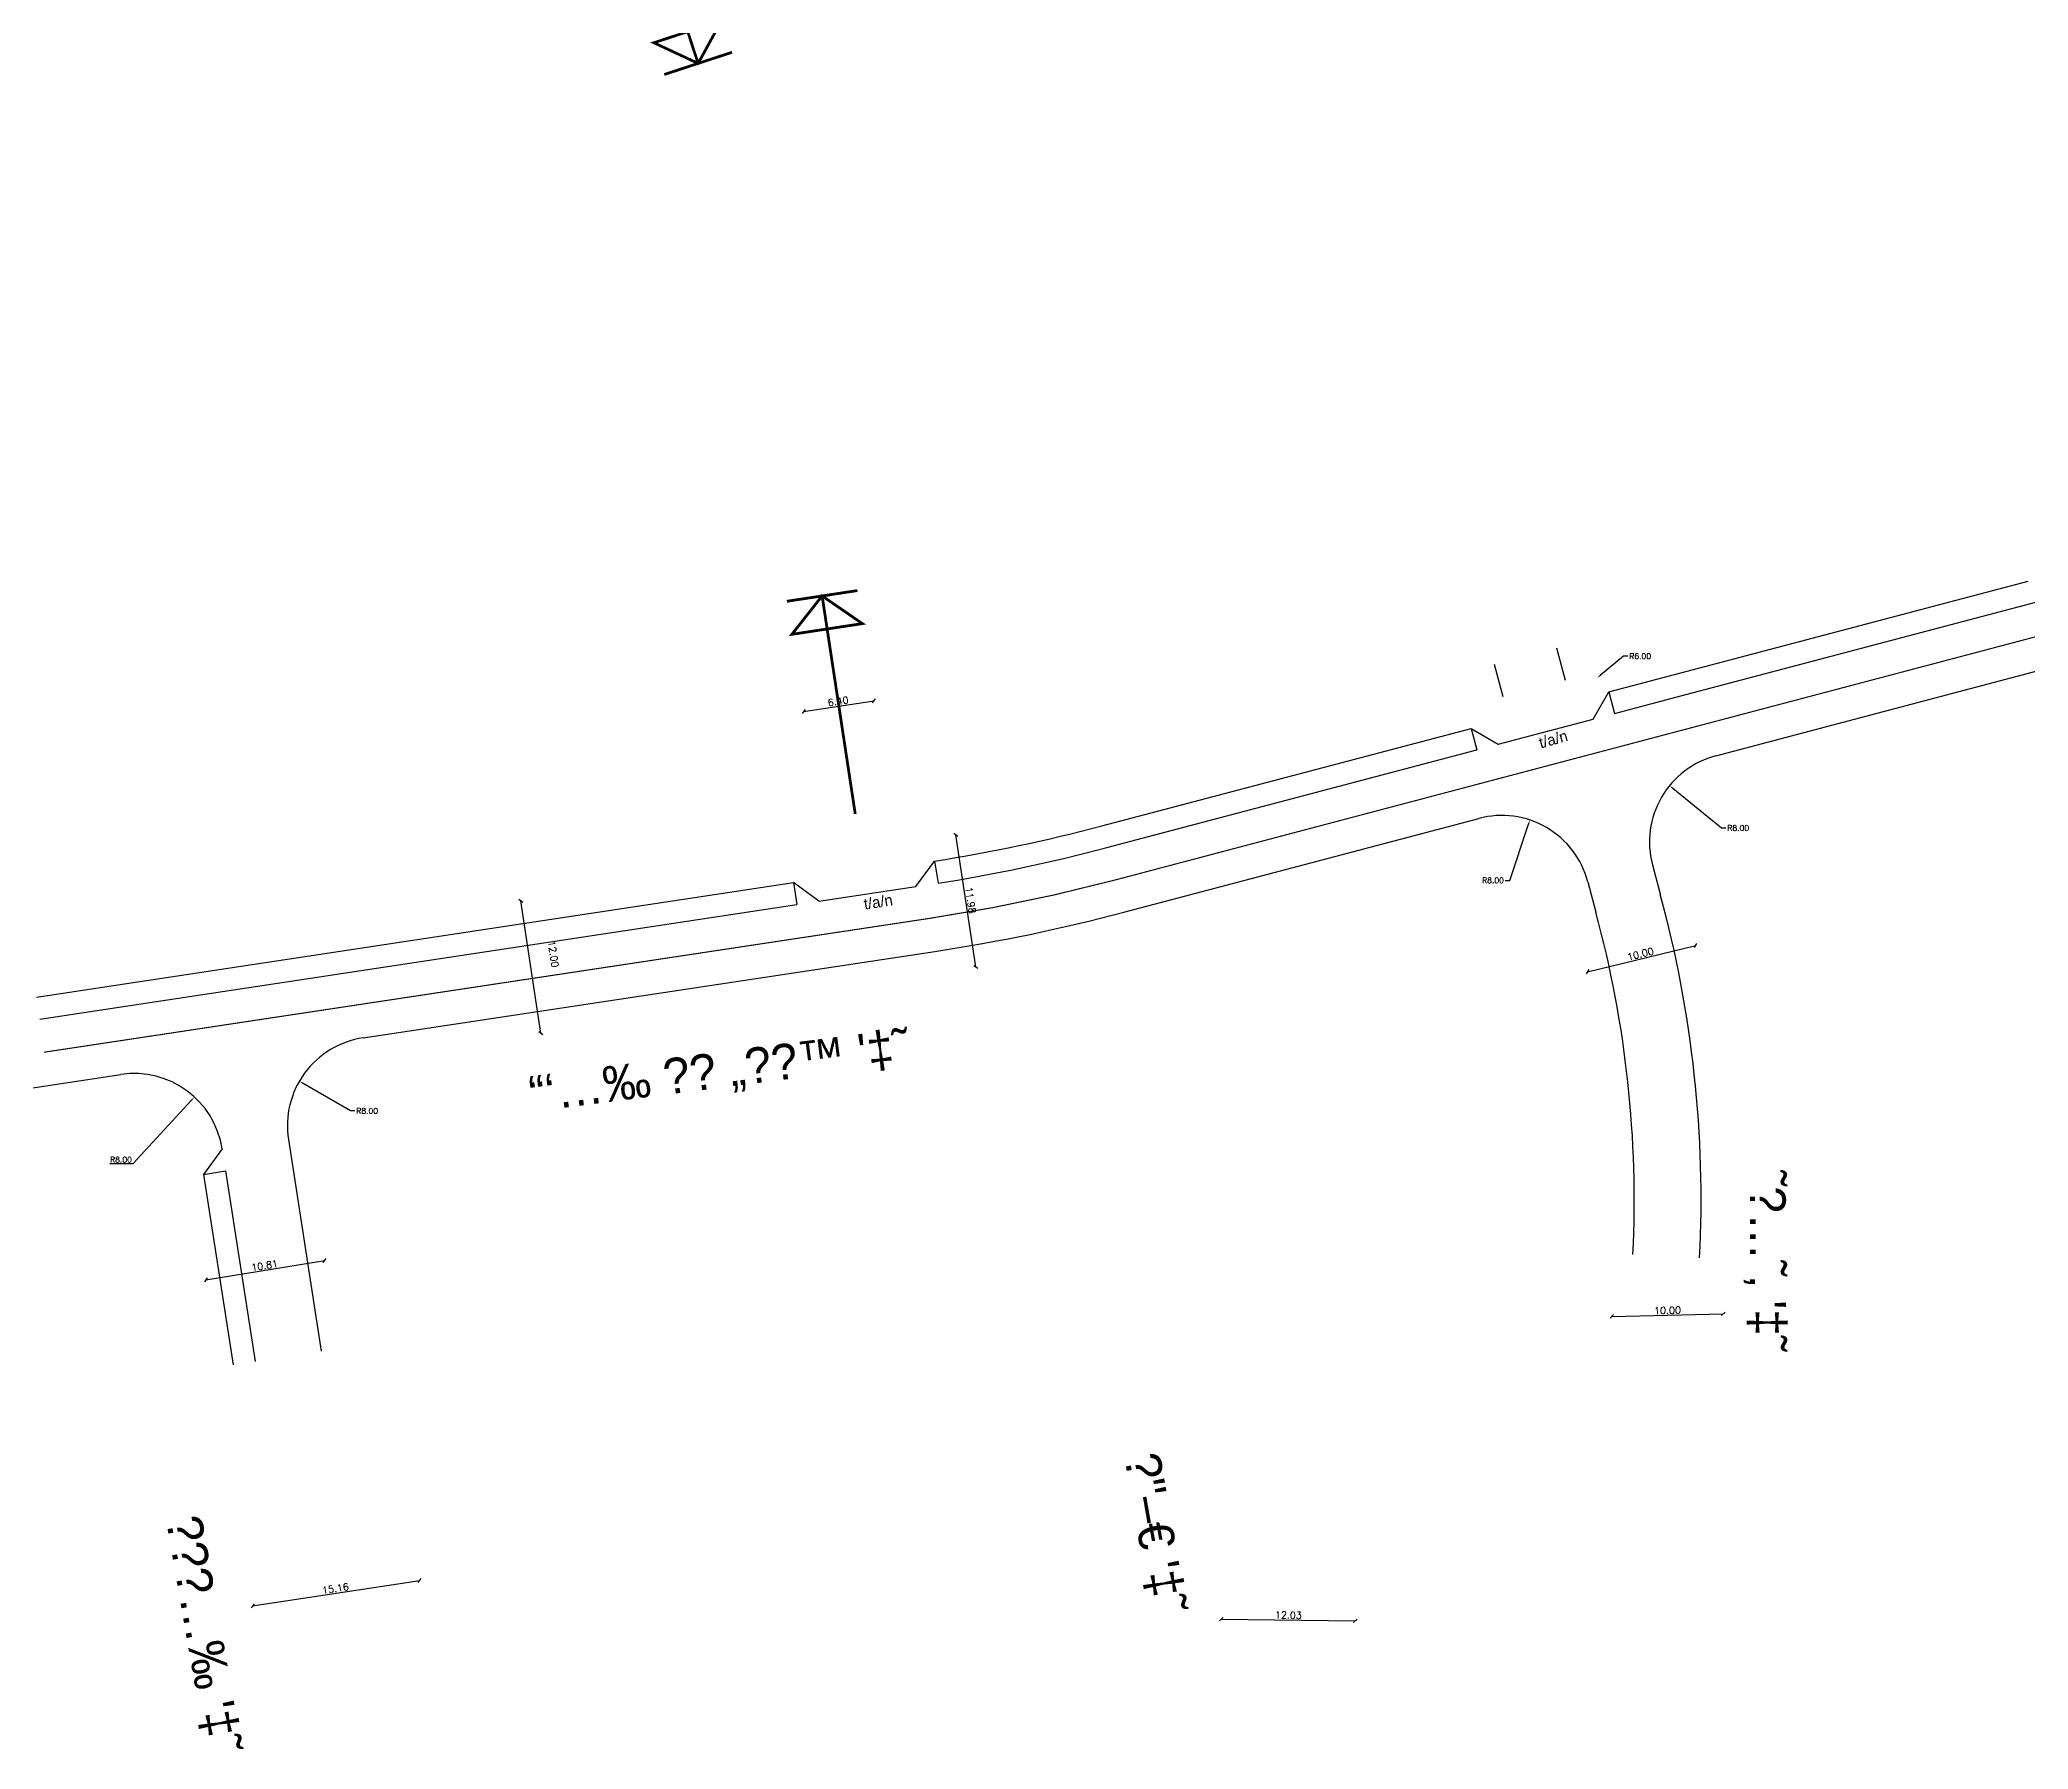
# Model space of a CAD drawing. Extents: x 183304 to 184528, y 666784 to 667526.
# Drawn here: x 183758.9 to 183937.3, y 666873.9 to 667027.4 of the extents above; entities that cross this region are included whole.
import ezdxf
from ezdxf.enums import TextEntityAlignment as Align

# ---------------------------------------------------------------- set-up
doc = ezdxf.new("R2010")
doc.units = 0
doc.linetypes.add('1-1', pattern=[2, 1, -1])
for name, color, linetype in [('D-Dim', 7, 'Continuous'), ('d-gova', 152, 'Continuous'), ('d-han', 115, 'Continuous'), ('D-Nativ', 7, '1-1'), ('D-Road', 7, 'Continuous'), ('stxt', 7, 'Continuous')]:
    doc.layers.add(name, color=color, linetype=linetype)
doc.styles.add('mir', font='miryl')
doc.styles.add('mvt-ariallf', font='mvt-ariallf')
doc.styles.add('mvt-hebtxt', font='mvt-oron')
doc.styles.add('mvt_hebtxt', font='mvt-oronm')
doc.styles.add('r', font='romand')
doc.dimstyles.new('RAD', dxfattribs={"dimtxt": 0.5, "dimasz": 0.4, "dimexe": 0.1, "dimexo": 0, "dimgap": 0.1, "dimtad": 1, "dimtih": 1, "dimtoh": 1, "dimzin": 0, "dimdsep": 46, "dimtxsty": 'r', "dimcen": 0.1, "dimdle": 0.3, "dimadec": 0, "dimazin": 0, "dimtfac": 0.466667, "dimtofl": 0, "dimtmove": 1, "dimatfit": 3, "dimfxl": 1, "dimtolj": 1, "dimtzin": 0, "dimarcsym": 0})
doc.dimstyles.new('tik', dxfattribs={"dimscale": 1.25, "dimtxt": 0.5, "dimasz": 0.25, "dimexe": 0, "dimexo": 0, "dimgap": 0.09, "dimtad": 1, "dimzin": 0, "dimdsep": 46, "dimtxsty": 'r', "dimblk1": 'OBLIQUE', "dimblk2": 'OBLIQUE', "dimsah": 1, "dimcen": 0.09, "dimse1": 1, "dimse2": 1, "dimclrd": 256, "dimclrt": 256, "dimadec": 0, "dimazin": 0, "dimtfac": 1, "dimtix": 1, "dimtmove": 2, "dimatfit": 3, "dimldrblk": 'OBLIQUE', "dimfxl": 1, "dimtolj": 1, "dimtzin": 0, "dimarcsym": 0})

# ---------------------------------------------------------------- blocks, each defined once
blk = doc.blocks.new('TXT1')
at = {"layer": 'stxt', "style": 'mvt-hebtxt'}
blk.add_attdef('333', (-8.25, -0.75), '', height=4.5, dxfattribs=at)
blk = doc.blocks.new('_Oblique')
at = {"color": 0, "linetype": 'ByBlock', "lineweight": -2}
blk.add_line((-0.5, -0.5), (0.5, 0.5), dxfattribs=at)
blk = doc.blocks.new('*D498')
at = {"layer": 'D-Dim', "lineweight": -2, "transparency": 16777216}
blk.add_line((183803.84, 666938.24), (183802.04, 666950.1), dxfattribs=at)
at = {"layer": 'DEFPOINTS', "color": 0, "transparency": 16777216}
for p in [(183802.04, 666950.1), (183802.53, 666950.17), (183804.33, 666938.31)]:
    blk.add_point(p, dxfattribs=at)
at = {"layer": 'D-Dim', "lineweight": -2, "transparency": 16777216, "xscale": 0.3125, "yscale": 0.3125, "zscale": 0.3125}
for p, rotation in [((183802.04, 666950.1), 98.6286236993075), ((183803.84, 666938.24), 278.6286236993075)]:
    blk.add_blockref('_Oblique', p, dxfattribs=dict(at, rotation=rotation))
at = {"layer": 'D-Dim', "transparency": 16777216, "insert": (183804.97, 666945.33), "char_height": 0.625, "attachment_point": 5, "rotation": 278.6286, "style": 'r'}
blk.add_mtext('\\A1;12.00', dxfattribs=at)
blk = doc.blocks.new('*D499')
at = {"layer": 'D-Dim', "lineweight": -2, "transparency": 16777216}
blk.add_line((183842.88, 666944.18), (183841.09, 666956.02), dxfattribs=at)
at = {"layer": 'DEFPOINTS', "color": 0, "transparency": 16777216}
for p in [(183841.09, 666956.02), (183841.09, 666956.02), (183842.88, 666944.18)]:
    blk.add_point(p, dxfattribs=at)
at = {"layer": 'D-Dim', "lineweight": -2, "transparency": 16777216, "xscale": 0.3125, "yscale": 0.3125, "zscale": 0.3125}
for p, rotation in [((183841.09, 666956.02), 98.6286236992601), ((183842.88, 666944.18), 278.6286236992601)]:
    blk.add_blockref('_Oblique', p, dxfattribs=dict(at, rotation=rotation))
at = {"layer": 'D-Dim', "transparency": 16777216, "insert": (183842.41, 666950.16), "char_height": 0.625, "attachment_point": 5, "rotation": 278.6286, "style": 'r'}
blk.add_mtext('\\A1;11.98', dxfattribs=at)
blk = doc.blocks.new('*D534')
at = {"layer": 'D-Dim', "color": 0, "lineweight": -2, "transparency": 16777216}
for p, q in [((183767.26, 666926.52), (183772.48, 666932.2)), ((183765.16, 666926.52), (183767.26, 666926.52))]:
    blk.add_line(p, q, dxfattribs=at)
at = {"layer": 'D-Dim', "color": 0, "transparency": 16777216}
blk.add_solid([(183772.44, 666932.25), (183772.53, 666932.16), (183772.76, 666932.5)], dxfattribs=at)
at = {"layer": 'DEFPOINTS', "color": 0, "transparency": 16777216}
for p in [(183772.76, 666932.5), (183767.34, 666926.61)]:
    blk.add_point(p, dxfattribs=at)
at = {"layer": 'D-Dim', "color": 0, "transparency": 16777216, "insert": (183766.16, 666926.87), "char_height": 0.5, "attachment_point": 5, "style": 'r'}
blk.add_mtext('\\A1;R8.00', dxfattribs=at)
blk = doc.blocks.new('*D535')
at = {"layer": 'D-Dim', "color": 0, "lineweight": -2, "transparency": 16777216}
for p, q in [((183786.76, 666931.25), (183782.52, 666933.72)), ((183787.16, 666931.25), (183786.76, 666931.25))]:
    blk.add_line(p, q, dxfattribs=at)
at = {"layer": 'D-Dim', "color": 0, "transparency": 16777216}
blk.add_solid([(183782.55, 666933.78), (183782.49, 666933.66), (183782.18, 666933.92)], dxfattribs=at)
at = {"layer": 'DEFPOINTS', "color": 0, "transparency": 16777216}
for p in [(183782.18, 666933.92), (183789.09, 666929.9)]:
    blk.add_point(p, dxfattribs=at)
at = {"layer": 'D-Dim', "color": 0, "transparency": 16777216, "insert": (183788.26, 666931.25), "char_height": 0.5, "attachment_point": 5, "style": 'r'}
blk.add_mtext('\\A1;R8.00', dxfattribs=at)
blk = doc.blocks.new('*D505')
at = {"layer": 'D-Dim', "lineweight": -2, "transparency": 16777216}
blk.add_line((183773.78, 666916.08), (183784.45, 666917.81), dxfattribs=at)
at = {"layer": 'DEFPOINTS', "color": 0, "transparency": 16777216}
for p in [(183784.45, 666917.81), (183784.61, 666916.8), (183773.94, 666915.07)]:
    blk.add_point(p, dxfattribs=at)
at = {"layer": 'D-Dim', "lineweight": -2, "transparency": 16777216, "xscale": 0.3125, "yscale": 0.3125, "zscale": 0.3125}
for p, rotation in [((183784.45, 666917.81), 9.213670613084886), ((183773.78, 666916.08), 189.2136706130848)]:
    blk.add_blockref('_Oblique', p, dxfattribs=dict(at, rotation=rotation))
at = {"layer": 'D-Dim', "transparency": 16777216, "insert": (183779.05, 666917.36), "char_height": 0.625, "attachment_point": 5, "rotation": 9.2137, "style": 'r'}
blk.add_mtext('\\A1;10.81', dxfattribs=at)
blk = doc.blocks.new('*D506')
at = {"layer": 'D-Dim', "lineweight": -2, "transparency": 16777216}
blk.add_line((183777.98, 666886.83), (183792.97, 666889.08), dxfattribs=at)
at = {"layer": 'DEFPOINTS', "color": 0, "transparency": 16777216}
for p in [(183792.97, 666889.08), (183792.97, 666889.08), (183777.98, 666886.83)]:
    blk.add_point(p, dxfattribs=at)
at = {"layer": 'D-Dim', "lineweight": -2, "transparency": 16777216, "xscale": 0.3125, "yscale": 0.3125, "zscale": 0.3125}
for p, rotation in [((183792.97, 666889.08), 8.547234571399976), ((183777.98, 666886.83), 188.5472345714)]:
    blk.add_blockref('_Oblique', p, dxfattribs=dict(at, rotation=rotation))
at = {"layer": 'D-Dim', "transparency": 16777216, "insert": (183785.41, 666888.37), "char_height": 0.625, "attachment_point": 5, "rotation": 8.5472, "style": 'r'}
blk.add_mtext('\\A1;15.16', dxfattribs=at)
blk = doc.blocks.new('*D510')
at = {"layer": 'D-Dim', "lineweight": -2, "transparency": 16777216}
blk.add_line((183899.98, 666912.8), (183909.98, 666913.03), dxfattribs=at)
at = {"layer": 'DEFPOINTS', "color": 0, "transparency": 16777216}
for p in [(183909.98, 666913.03), (183909.98, 666913.03), (183899.98, 666912.8)]:
    blk.add_point(p, dxfattribs=at)
at = {"layer": 'D-Dim', "lineweight": -2, "transparency": 16777216, "xscale": 0.3125, "yscale": 0.3125, "zscale": 0.3125}
for p, rotation in [((183909.98, 666913.03), 1.33024593031972), ((183899.98, 666912.8), 181.3302459303197)]:
    blk.add_blockref('_Oblique', p, dxfattribs=dict(at, rotation=rotation))
at = {"layer": 'D-Dim', "transparency": 16777216, "insert": (183904.97, 666913.34), "char_height": 0.625, "attachment_point": 5, "rotation": 1.3302, "style": 'r'}
blk.add_mtext('\\A1;10.00', dxfattribs=at)
blk = doc.blocks.new('*D511')
at = {"layer": 'D-Dim', "lineweight": -2, "transparency": 16777216}
blk.add_line((183864.92, 666885.63), (183876.95, 666885.48), dxfattribs=at)
at = {"layer": 'DEFPOINTS', "color": 0, "transparency": 16777216}
for p in [(183864.92, 666885.63), (183876.95, 666885.48), (183876.95, 666885.48)]:
    blk.add_point(p, dxfattribs=at)
at = {"layer": 'D-Dim', "lineweight": -2, "transparency": 16777216, "xscale": 0.3125, "yscale": 0.3125, "zscale": 0.3125}
for p, rotation in [((183864.92, 666885.63), 179.3107590547923), ((183876.95, 666885.48), 359.3107590547924)]:
    blk.add_blockref('_Oblique', p, dxfattribs=dict(at, rotation=rotation))
at = {"layer": 'D-Dim', "transparency": 16777216, "insert": (183870.94, 666885.98), "char_height": 0.625, "attachment_point": 5, "rotation": 359.3108, "style": 'r'}
blk.add_mtext('\\A1;12.03', dxfattribs=at)
blk = doc.blocks.new('*D512')
at = {"layer": 'D-Dim', "lineweight": -2, "transparency": 16777216}
blk.add_line((183897.78, 666943.74), (183907.5, 666946.1), dxfattribs=at)
at = {"layer": 'DEFPOINTS', "color": 0, "transparency": 16777216}
for p in [(183907.5, 666946.1), (183907.5, 666946.1), (183897.78, 666943.74)]:
    blk.add_point(p, dxfattribs=at)
at = {"layer": 'D-Dim', "lineweight": -2, "transparency": 16777216, "xscale": 0.3125, "yscale": 0.3125, "zscale": 0.3125}
for p, rotation in [((183907.5, 666946.1), 13.64412650196162), ((183897.78, 666943.74), 193.6441265019617)]:
    blk.add_blockref('_Oblique', p, dxfattribs=dict(at, rotation=rotation))
at = {"layer": 'D-Dim', "transparency": 16777216, "insert": (183902.54, 666945.33), "char_height": 0.625, "attachment_point": 5, "rotation": 13.6441, "style": 'r'}
blk.add_mtext('\\A1;10.00', dxfattribs=at)
blk = doc.blocks.new('*D536')
at = {"layer": 'D-Dim', "color": 0, "lineweight": -2, "transparency": 16777216}
for p, q in [((183890.81, 666951.94), (183892.49, 666956.98)), ((183890.41, 666951.94), (183890.81, 666951.94))]:
    blk.add_line(p, q, dxfattribs=at)
at = {"layer": 'D-Dim', "color": 0, "transparency": 16777216}
blk.add_solid([(183892.43, 666957), (183892.55, 666956.96), (183892.62, 666957.36)], dxfattribs=at)
at = {"layer": 'DEFPOINTS', "color": 0, "transparency": 16777216}
for p in [(183892.62, 666957.36), (183890.09, 666949.77)]:
    blk.add_point(p, dxfattribs=at)
at = {"layer": 'D-Dim', "color": 0, "transparency": 16777216, "insert": (183889.31, 666951.94), "char_height": 0.5, "attachment_point": 5, "style": 'r'}
blk.add_mtext('\\A1;R8.00', dxfattribs=at)
blk = doc.blocks.new('*D537')
at = {"layer": 'D-Dim', "color": 0, "lineweight": -2, "transparency": 16777216}
for p, q in [((183909.82, 666956.64), (183905.46, 666960.19)), ((183910.22, 666956.64), (183909.82, 666956.64))]:
    blk.add_line(p, q, dxfattribs=at)
at = {"layer": 'D-Dim', "color": 0, "transparency": 16777216}
blk.add_solid([(183905.51, 666960.24), (183905.42, 666960.14), (183905.15, 666960.45)], dxfattribs=at)
at = {"layer": 'DEFPOINTS', "color": 0, "transparency": 16777216}
for p in [(183905.15, 666960.45), (183911.35, 666955.39)]:
    blk.add_point(p, dxfattribs=at)
at = {"layer": 'D-Dim', "color": 0, "transparency": 16777216, "insert": (183911.32, 666956.64), "char_height": 0.5, "attachment_point": 5, "style": 'r'}
blk.add_mtext('\\A1;R8.00', dxfattribs=at)
blk = doc.blocks.new('*D521')
at = {"layer": 'D-Dim', "lineweight": -2, "transparency": 16777216}
blk.add_line((183827.43, 666967.11), (183833.76, 666968.07), dxfattribs=at)
at = {"layer": 'DEFPOINTS', "color": 0, "transparency": 16777216}
for p in [(183827.43, 666967.11), (183833.76, 666968.07), (183833.76, 666968.07)]:
    blk.add_point(p, dxfattribs=at)
at = {"layer": 'D-Dim', "lineweight": -2, "transparency": 16777216, "xscale": 0.3125, "yscale": 0.3125, "zscale": 0.3125}
for p, rotation in [((183827.43, 666967.11), 188.6332472405794), ((183833.76, 666968.07), 8.63324724057947)]:
    blk.add_blockref('_Oblique', p, dxfattribs=dict(at, rotation=rotation))
at = {"layer": 'D-Dim', "transparency": 16777216, "insert": (183830.53, 666968.01), "char_height": 0.625, "attachment_point": 5, "rotation": 8.6332, "style": 'r'}
blk.add_mtext('\\A1;6.40', dxfattribs=at)
blk = doc.blocks.new('*D522')
at = {"layer": 'D-Dim', "color": 0, "lineweight": -2, "transparency": 16777216}
for p, q in [((183901.02, 666972.07), (183898.97, 666970.36)), ((183901.42, 666972.07), (183901.02, 666972.07))]:
    blk.add_line(p, q, dxfattribs=at)
at = {"layer": 'D-Dim', "color": 0, "transparency": 16777216}
blk.add_solid([(183898.93, 666970.42), (183899.01, 666970.31), (183898.66, 666970.11)], dxfattribs=at)
at = {"layer": 'DEFPOINTS', "color": 0, "transparency": 16777216}
for p in [(183903.28, 666973.94), (183898.66, 666970.11)]:
    blk.add_point(p, dxfattribs=at)
at = {"layer": 'D-Dim', "color": 0, "transparency": 16777216, "insert": (183902.52, 666972.07), "char_height": 0.5, "attachment_point": 5, "style": 'r'}
blk.add_mtext('\\A1;R6.00', dxfattribs=at)

msp = doc.modelspace()

# ---------------------------------------------------------------- linework, layer by layer
at = {"layer": 'd-gova', "const_width": 0.25, "flags": 128}
for points in [[(183811.797, 667044.097), (183817.964, 667025.282)], [(183814.923, 667024.285), (183821.005, 667026.278)], [(183832.257, 666977.956), (183825.93, 666976.995)], [(183832.066, 666957.9), (183829.093, 666977.476)]]:
    msp.add_lwpolyline(points, dxfattribs=at)
at = {"layer": 'd-gova', "flags": 128}
for points in [[(183813.989, 667027.136, 0.25, 0.25, 0), (183817.964, 667025.282, 0.25, 0.25, 0), (183820.07, 667029.129, 0.25, 0.25, 0), (183813.989, 667027.136, 0, 0, 0)], [(183832.707, 666974.99, 0.25, 0.25, 0), (183829.093, 666977.476, 0.25, 0.25, 0), (183826.38, 666974.029, 0.25, 0.25, 0), (183832.707, 666974.99, 0, 0, 0)]]:
    msp.add_lwpolyline(points, format="xyseb", dxfattribs=at)
at = {"layer": 'd-han'}
for p, q in [((183899.709, 666968.859), (183900.22, 666966.925)), ((183900.22, 666966.925), (183906.746, 666968.65)), ((183887.334, 666965.589), (183887.845, 666963.655)), ((183854.654, 666954.883), (183887.845, 666963.655)), ((183839.194, 666953.668), (183839.51, 666951.686)), ((183826.521, 666951.747), (183826.82, 666949.763)), ((183758.872, 666939.49), (183826.82, 666949.763)), ((183773.574, 666925.553), (183775.551, 666925.859)), ((183775.551, 666925.859), (183778.199, 666908.754))]:
    msp.add_line(p, q, dxfattribs=at)
at = {"layer": 'd-han', "flags": 128}
msp.add_lwpolyline([(183906.746, 666968.65), (183938.032, 666976.918)], dxfattribs=at)
at = {"layer": 'd-han'}
msp.add_arc((183815.306, 667103.772), 154, 279.04246, 284.80351, dxfattribs=at)
at = {"layer": 'D-Nativ', "flags": 128}
msp.add_lwpolyline([(183759.256, 666936.514, 0.1, 0.1, 0), (183838.774, 666948.536, 0.1, 0.1, 0.0270886), (183855.42, 666951.983, 0.1, 0.1, 0), (183889.163, 666960.9, 0.1, 0.1, 0), (183938.626, 666973.972, 0.1, 0.1, -0.3033262), (183982.238, 666959.003, 0.1, 0.1, 0), (184008.495, 666924.546, 0, 0, 0)], format="xyseb", dxfattribs=at)
at = {"layer": 'D-Road'}
for p, q in [((183899.709, 666968.859), (183937.348, 666978.806)), ((183895.814, 666969.899), (183895.048, 666972.799)), ((183890.206, 666968.421), (183889.44, 666971.316)), ((183909.308, 666963.121), (183939.393, 666971.072)), ((183898.287, 666966.415), (183899.709, 666968.859)), ((183889.779, 666964.166), (183898.287, 666966.415)), ((183856.187, 666949.082), (183888.044, 666957.502)), ((183837.506, 666951.378), (183839.194, 666953.668)), ((183903.621, 666953.329), (183904.346, 666950.605)), ((183758.573, 666941.468), (183826.521, 666951.747)), ((183828.805, 666950.063), (183826.521, 666951.747)), ((183828.805, 666950.063), (183837.506, 666951.378)), ((183897.824, 666951.804), (183898.541, 666949.084)), ((183787.896, 666937.81), (183839.223, 666945.569)), ((183709.329, 666925.932), (183766.143, 666934.521)), ((183775.245, 666927.835), (183773.574, 666925.553)), ((183781.186, 666928.676), (183784.128, 666909.672)), ((183773.574, 666925.553), (183776.222, 666908.448))]:
    msp.add_line(p, q, dxfattribs=at)
at = {"layer": 'D-Road', "flags": 128}
for points in [[(183839.194, 666953.668, 0.0252599), (183854.212, 666956.835), (183887.334, 666965.589), (183889.779, 666964.166)], [(183907.855, 666918.062, 0.0788708), (183904.327, 666950.671, 0.0788708)], [(183901.863, 666918.36, 0.0788708), (183898.537, 666949.098, 0.0788708)]]:
    msp.add_lwpolyline(points, format="xyb", dxfattribs=at)
at = {"layer": 'D-Road'}
for centre, radius, start, end in [((183911.352, 666955.387), 8, 104.80351, 194.9044), ((183890.088, 666949.767), 8, 14.75195, 104.80351), ((183815.306, 667103.772), 160, 278.59678, 284.80351), ((183789.092, 666929.9), 8, 98.59678, 188.80032), ((183767.339, 666926.611), 8, 8.80032, 98.59743)]:
    msp.add_arc(centre, radius, start, end, dxfattribs=at)

# ---------------------------------------------------------------- block references
at = {"layer": 'stxt'}
ref = msp.add_blockref('TXT1', (183904.621, 666954.969), dxfattribs=dict(at, xscale=0.4000000000000002, yscale=0.4000000000000002, zscale=0.4000000000000002, rotation=7.395722077367646))
ref.add_attrib('333', "“‘…‰ \x8f\x81 „\x8e\x8c™ '‡˜", (183803.027, 666931.156), dxfattribs={"layer": '0', "height": 3.2, "rotation": 7.28497, "style": 'mvt_hebtxt'})
ref = msp.add_blockref('TXT1', (183871.451, 666948.148), dxfattribs=dict(at, xscale=0.4000000000000002, yscale=0.4000000000000002, zscale=0.4000000000000002, rotation=270.1861671598145))
ref.add_attrib('333', "˜\x90…˜‚ '‡˜", (183912.377, 666925.9), dxfattribs={"layer": '0', "height": 3.2, "rotation": 270.07542, "style": 'mvt_hebtxt'})

# ---------------------------------------------------------------- texts
at = {"layer": 'D-Dim', "style": 'mir'}
for rotation, p in [(15.80176, (183896.186, 666964.201)), (8.99473, (183835.539, 666949.419))]:
    msp.add_text('t/a/n', height=1, rotation=rotation, dxfattribs=at).set_placement(p, align=Align.BOTTOM_RIGHT)
at = {"layer": 'stxt', "style": 'mvt-ariallf'}
for s, p in [('\x8c"–€ \'‡˜', (183856.207, 666900.233)), ("\x8f\x9a\x90…‰ '‡˜", (183770.185, 666894.606))]:
    msp.add_text(s, height=3.2, rotation=279.89989, dxfattribs=at).set_placement(p)

# ---------------------------------------------------------------- dimensions: what is measured, and where the dimension line sits
at = {"layer": 'D-Dim'}
for center, mpoint, picture, middle in [((183903.279, 666973.94), (183898.662, 666970.109), '*D522', (183901.023, 666972.068)), ((183911.352, 666955.387), (183905.155, 666960.446), '*D537', (183909.82, 666956.637)), ((183890.088, 666949.767), (183892.616, 666957.357), '*D536', (183890.81, 666951.936)), ((183789.092, 666929.9), (183782.175, 666933.919), '*D535', (183786.762, 666931.254)), ((183767.339, 666926.611), (183772.756, 666932.499), '*D534', (183767.256, 666926.521))]:
    dim = msp.add_radius_dim(center=center, mpoint=mpoint, dimstyle='RAD', dxfattribs=at)
    dim.commit()
    dim.dimension.update_dxf_attribs({"geometry": picture, "text_midpoint": middle, "dimtype": 164})
for p1, p2, distance, picture, middle in [((183827.431, 666967.109), (183833.758, 666968.069), 0, '*D521', (183830.531, 666968.009)), ((183842.885, 666944.179), (183841.088, 666956.02), 0, '*D499', (183842.407, 666950.163)), ((183897.781, 666943.737), (183907.498, 666946.096), 0, '*D512', (183902.539, 666945.33)), ((183773.939, 666915.072), (183784.613, 666916.804), 1.017, '*D505', (183779.045, 666917.361)), ((183899.982, 666912.8), (183909.979, 666913.032), 0, '*D510', (183904.97, 666913.341)), ((183777.977, 666886.827), (183792.969, 666889.08), 0, '*D506', (183785.41, 666888.374)), ((183864.923, 666885.627), (183876.951, 666885.483), 0, '*D511', (183870.942, 666885.98))]:
    dim = msp.add_aligned_dim(p1=p1, p2=p2, distance=distance, dimstyle='tik', dxfattribs=at)
    dim.commit()
    dim.dimension.update_dxf_attribs({"geometry": picture, "text_midpoint": middle})
dim = msp.add_linear_dim(base=(183802.045, 666950.095), p1=(183804.33, 666938.309), p2=(183802.531, 666950.169), angle=98.62862, dimstyle='tik', dxfattribs=at)
dim.commit()
dim.dimension.update_dxf_attribs({"geometry": '*D498', "text_midpoint": (183804.969, 666945.329), "dimtype": 161})

doc.saveas('drawing.dxf')
